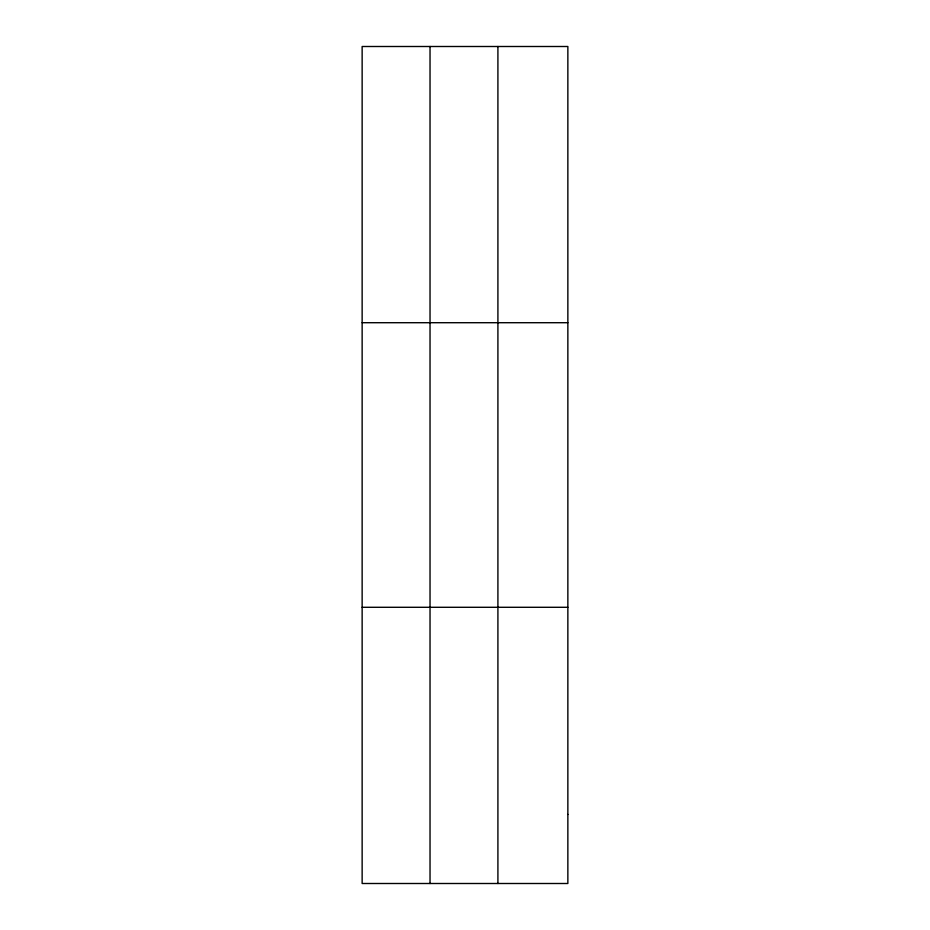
<?xml version="1.0" encoding="UTF-8"?>
<svg xmlns="http://www.w3.org/2000/svg" width="930" height="930" viewBox="0 0 930 930"><rect width="100%" height="100%" fill="white"/><g stroke="black" fill="none" stroke-linecap="round" stroke-linejoin="round"><path stroke-width="1.4" d="M430.032 46.5L430.032 883.5M497.91 46.5L497.91 883.5M362.142 322.71L567.858 322.71M362.142 607.29L567.858 607.29M567.858 814.448L567.858 883.5L362.142 883.5L362.142 46.5L567.858 46.5L567.858 814.448"/></g></svg>
